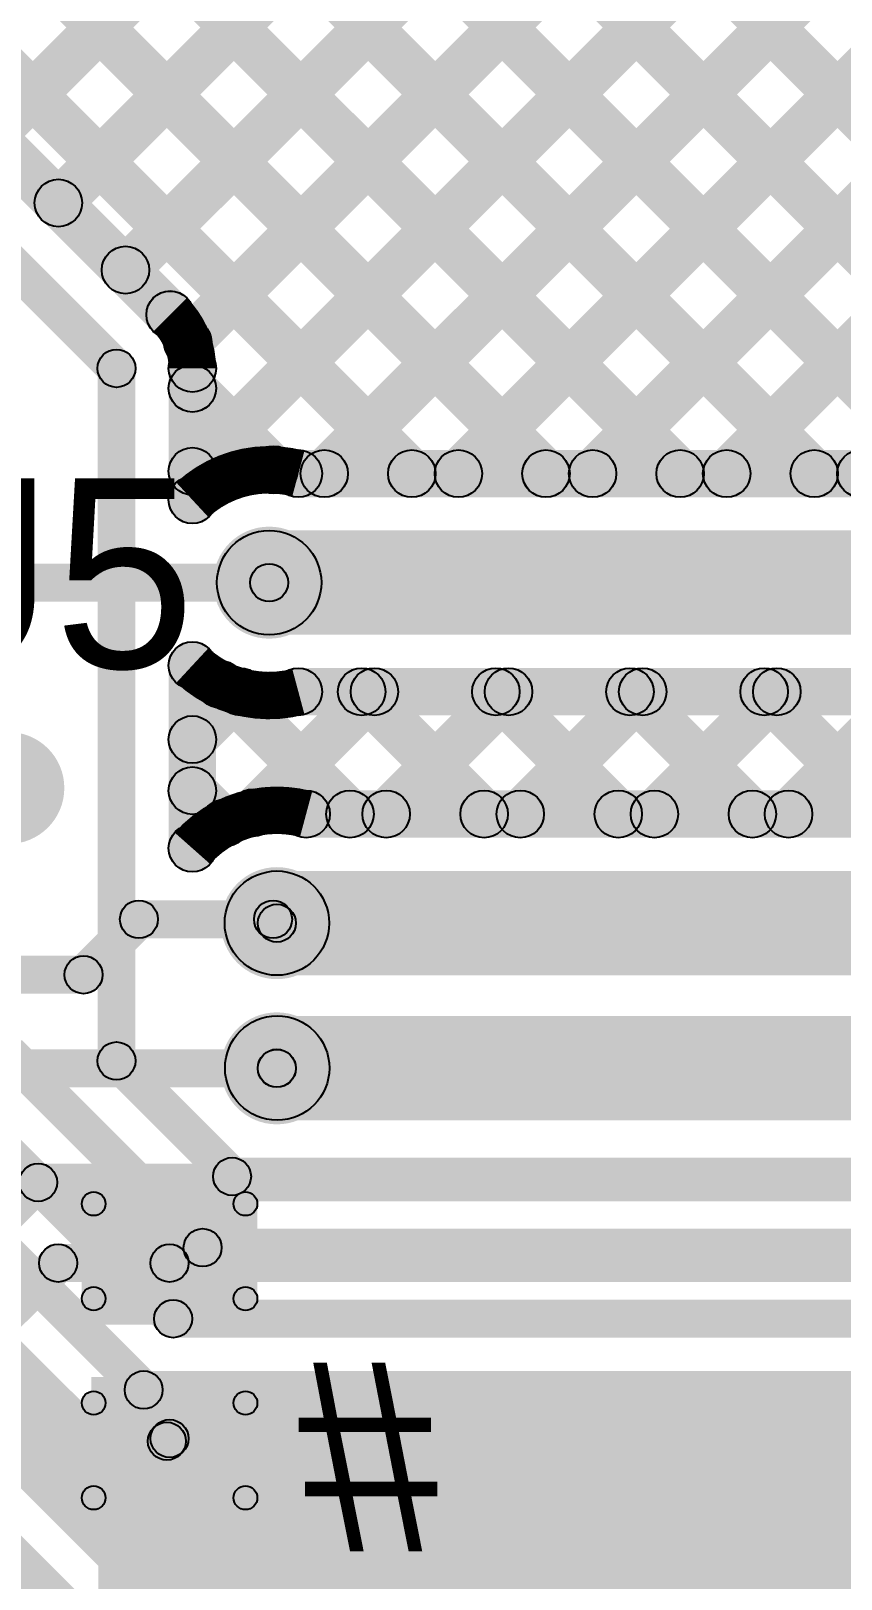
# Model space of a CAD drawing. Header units: millimetres. Extents: x -0.08 to 5.25, y -0.08 to 2.73.
# Drawn here: x 1.2608 to 1.4316, y 1.6869 to 2.0134 of the extents above; entities that cross this region are included whole.
import ezdxf

# ---------------------------------------------------------------- set-up
doc = ezdxf.new("R2010")
doc.units = ezdxf.units.MM
doc.header["$MEASUREMENT"] = 0
for name, color, linetype in [('BottomLayer', 5, 'Continuous'), ('TopLayer', 1, 'Continuous'), ('TopOverlay', 2, 'Continuous'), ('TopPaste', 8, 'Continuous'), ('TopSolder', 216, 'Continuous'), ('ViaHoleLayer', 16, 'Continuous')]:
    doc.layers.add(name, color=color, linetype=linetype)

# ---------------------------------------------------------------- blocks, each defined once
blk = doc.blocks.new('C___0402_90')
at = {"layer": 'TopLayer'}
for points in [[(-0.0275, -0.0125), (-0.0275, 0.0125), (-0.0095, 0.0125), (-0.0095, -0.0125)], [(0.0095, -0.0125), (0.0095, 0.0125), (0.0275, 0.0125), (0.0275, -0.0125)]]:
    blk.add_hatch(color=1, dxfattribs=at).paths.add_polyline_path(points)
at = {"layer": 'TopOverlay'}
h = blk.add_hatch(color=2, dxfattribs=at)
edge = h.paths.add_edge_path()
edge.add_arc((-0.031, 0.016), 0.0025, 0, 360)
h = blk.add_hatch(color=2, dxfattribs=at)
edge = h.paths.add_edge_path()
edge.add_arc((-0.031, 0.016), 0.0025, 0, 360)
for points in [[(-0.031, 0.0135), (-0.031, 0.0185), (-0.011, 0.0185), (-0.011, 0.0135)], [(0.011, 0.0135), (0.011, 0.0185), (0.031, 0.0185), (0.031, 0.0135)], [(-0.0335, 0.016), (-0.0285, 0.016), (-0.0285, -0.016), (-0.0335, -0.016)], [(0.0285, 0.016), (0.0335, 0.016), (0.0335, -0.016), (0.0285, -0.016)], [(-0.031, -0.0185), (-0.031, -0.0135), (-0.011, -0.0135), (-0.011, -0.0185)], [(0.011, -0.0185), (0.011, -0.0135), (0.031, -0.0135), (0.031, -0.0185)]]:
    blk.add_hatch(color=2, dxfattribs=at).paths.add_polyline_path(points)
h = blk.add_hatch(color=2, dxfattribs=at)
edge = h.paths.add_edge_path()
edge.add_arc((-0.011, 0.016), 0.0025, 0, 360)
h = blk.add_hatch(color=2, dxfattribs=at)
edge = h.paths.add_edge_path()
edge.add_arc((0.011, 0.016), 0.0025, 0, 360)
h = blk.add_hatch(color=2, dxfattribs=at)
edge = h.paths.add_edge_path()
edge.add_arc((0.031, 0.016), 0.0025, 0, 360)
h = blk.add_hatch(color=2, dxfattribs=at)
edge = h.paths.add_edge_path()
edge.add_arc((0.031, 0.016), 0.0025, 0, 360)
h = blk.add_hatch(color=2, dxfattribs=at)
edge = h.paths.add_edge_path()
edge.add_arc((-0.031, -0.016), 0.0025, 0, 360)
h = blk.add_hatch(color=2, dxfattribs=at)
edge = h.paths.add_edge_path()
edge.add_arc((-0.031, -0.016), 0.0025, 0, 360)
h = blk.add_hatch(color=2, dxfattribs=at)
edge = h.paths.add_edge_path()
edge.add_arc((-0.011, -0.016), 0.0025, 0, 360)
h = blk.add_hatch(color=2, dxfattribs=at)
edge = h.paths.add_edge_path()
edge.add_arc((0.011, -0.016), 0.0025, 0, 360)
h = blk.add_hatch(color=2, dxfattribs=at)
edge = h.paths.add_edge_path()
edge.add_arc((0.031, -0.016), 0.0025, 0, 360)
h = blk.add_hatch(color=2, dxfattribs=at)
edge = h.paths.add_edge_path()
edge.add_arc((0.031, -0.016), 0.0025, 0, 360)
at = {"layer": 'TopPaste'}
for points in [[(-0.0275, -0.0125), (-0.0275, 0.0125), (-0.0095, 0.0125), (-0.0095, -0.0125)], [(0.0095, -0.0125), (0.0095, 0.0125), (0.0275, 0.0125), (0.0275, -0.0125)]]:
    blk.add_hatch(color=8, dxfattribs=at).paths.add_polyline_path(points)
at = {"layer": 'TopSolder'}
for points in [[(-0.0315, -0.0165), (-0.0315, 0.0165), (-0.0055, 0.0165), (-0.0055, -0.0165)], [(0.0055, -0.0165), (0.0055, 0.0165), (0.0315, 0.0165), (0.0315, -0.0165)]]:
    blk.add_hatch(color=216, dxfattribs=at).paths.add_polyline_path(points)
at = {"layer": 'TopOverlay'}
for centre in [(-0.031, 0.016), (-0.031, 0.016), (-0.011, 0.016), (0.011, 0.016), (0.031, 0.016), (0.031, 0.016), (-0.031, -0.016), (-0.031, -0.016), (-0.011, -0.016), (0.011, -0.016), (0.031, -0.016), (0.031, -0.016)]:
    blk.add_circle(centre, 0.0025, dxfattribs=at)

msp = doc.modelspace()

# ---------------------------------------------------------------- hatches: boundary and pattern name
at = {"layer": 'BottomLayer'}
for points in [[(1.25595, 1.98768), (1.24888, 1.99475), (1.54266, 2.28854), (1.54973, 2.28146)], [(1.25595, 1.98768), (1.24888, 1.99475), (1.54266, 2.28854), (1.54973, 2.28146)], [(1.27009, 1.97354), (1.26302, 1.98061), (1.57095, 2.28854), (1.57802, 2.28146)], [(1.27009, 1.97354), (1.26302, 1.98061), (1.57095, 2.28854), (1.57802, 2.28146)], [(1.28423, 1.9594), (1.27716, 1.96647), (1.59923, 2.28854), (1.6063, 2.28146)], [(1.28423, 1.9594), (1.27716, 1.96647), (1.59923, 2.28854), (1.6063, 2.28146)], [(1.29735, 1.94422), (1.29027, 1.9513), (1.62751, 2.28854), (1.63459, 2.28146)], [(1.29735, 1.94422), (1.29027, 1.9513), (1.62751, 2.28854), (1.63458, 2.28146)], [(1.29835, 1.91694), (1.29128, 1.92401), (1.6558, 2.28854), (1.66287, 2.28146)], [(1.29835, 1.91694), (1.29128, 1.92401), (1.6558, 2.28854), (1.66287, 2.28146)], [(1.32615, 1.91646), (1.31908, 1.92354), (1.68408, 2.28854), (1.69115, 2.28146)], [(1.32615, 1.91646), (1.31908, 1.92354), (1.68408, 2.28854), (1.69115, 2.28146)], [(1.35444, 1.91646), (1.34737, 1.92354), (1.71237, 2.28854), (1.71944, 2.28146)], [(1.35444, 1.91646), (1.34737, 1.92354), (1.71237, 2.28854), (1.71944, 2.28146)], [(1.38272, 1.91646), (1.37565, 1.92354), (1.74065, 2.28854), (1.74772, 2.28146)], [(1.38272, 1.91646), (1.37565, 1.92354), (1.74065, 2.28854), (1.74772, 2.28146)], [(1.41101, 1.91646), (1.40394, 1.92354), (1.76894, 2.28854), (1.77601, 2.28146)], [(1.41101, 1.91646), (1.40394, 1.92354), (1.76894, 2.28854), (1.77601, 2.28146)], [(1.26312, 2.16059), (1.27019, 2.16767), (1.51432, 1.92354), (1.50725, 1.91646)], [(1.26312, 2.16059), (1.27019, 2.16767), (1.51432, 1.92354), (1.50725, 1.91646)], [(1.24898, 2.14645), (1.25605, 2.15352), (1.48604, 1.92354), (1.47897, 1.91646)], [(1.24898, 2.14645), (1.25605, 2.15352), (1.48604, 1.92354), (1.47897, 1.91646)], [(1.23484, 2.13231), (1.24191, 2.13938), (1.45775, 1.92354), (1.45068, 1.91646)], [(1.23484, 2.13231), (1.24191, 2.13938), (1.45775, 1.92354), (1.45068, 1.91646)], [(1.22069, 2.11817), (1.22777, 2.12524), (1.42947, 1.92354), (1.4224, 1.91646)], [(1.22069, 2.11817), (1.22777, 2.12524), (1.42947, 1.92354), (1.4224, 1.91646)], [(1.20655, 2.10403), (1.21362, 2.1111), (1.40119, 1.92354), (1.39411, 1.91646)], [(1.20655, 2.10403), (1.21362, 2.1111), (1.40118, 1.92354), (1.39411, 1.91646)], [(1.19241, 2.08988), (1.19948, 2.09695), (1.3729, 1.92354), (1.36583, 1.91646)], [(1.19241, 2.08988), (1.19948, 2.09695), (1.3729, 1.92354), (1.36583, 1.91646)], [(1.17827, 2.07574), (1.18534, 2.08281), (1.34462, 1.92354), (1.33755, 1.91646)], [(1.17827, 2.07574), (1.18534, 2.08281), (1.34462, 1.92354), (1.33754, 1.91646)], [(1.19017, 2.02517), (1.19583, 2.03083), (1.28164, 1.94502), (1.27598, 1.93936)], [(1.21325, 2.02331), (1.22032, 2.03038), (1.29365, 1.95705), (1.28658, 1.94998)], [(1.21325, 2.02331), (1.22032, 2.03038), (1.29365, 1.95705), (1.28658, 1.94998)], [(1.28281, 1.79613), (1.27481, 1.79613), (1.27481, 1.94219), (1.28281, 1.94219)], [(1.29981, 1.91446), (1.28981, 1.91446), (1.28981, 1.94219), (1.29981, 1.94219)], [(1.29981, 1.91446), (1.28981, 1.91446), (1.28981, 1.94219), (1.29981, 1.94219)], [(1.29128, 1.93445), (1.29835, 1.94152), (1.31554, 1.92433), (1.30847, 1.91725)], [(1.29128, 1.93445), (1.29835, 1.94152), (1.31554, 1.92433), (1.30847, 1.91725)], [(1.31716, 1.915), (1.31716, 1.925), (1.98147, 1.925), (1.98147, 1.915)], [(1.31716, 1.915), (1.31716, 1.925), (1.98147, 1.925), (1.98147, 1.915)], [(1.311, 1.886), (1.311, 1.908), (1.991, 1.908), (1.991, 1.886)], [(1.29981, 1.84098), (1.28981, 1.84098), (1.28981, 1.87954), (1.29981, 1.87954)], [(1.29981, 1.84098), (1.28981, 1.84098), (1.28981, 1.87954), (1.29981, 1.87954)], [(1.29835, 1.86037), (1.29128, 1.86744), (1.30135, 1.87752), (1.30842, 1.87045)], [(1.29835, 1.86037), (1.29128, 1.86744), (1.30135, 1.87752), (1.30842, 1.87045)], [(1.29716, 1.872), (1.30423, 1.87907), (1.33157, 1.85172), (1.3245, 1.84465)], [(1.29716, 1.872), (1.30423, 1.87907), (1.33157, 1.85172), (1.3245, 1.84465)], [(1.3112, 1.84494), (1.30413, 1.85201), (1.32965, 1.87754), (1.33672, 1.87046)], [(1.3112, 1.84494), (1.30413, 1.85201), (1.32965, 1.87754), (1.33672, 1.87046)], [(1.31716, 1.869), (1.31716, 1.879), (1.991, 1.879), (1.991, 1.869)], [(1.31716, 1.869), (1.31716, 1.879), (1.991, 1.879), (1.991, 1.869)], [(1.32698, 1.87046), (1.33405, 1.87754), (1.35986, 1.85172), (1.35279, 1.84465)], [(1.32698, 1.87046), (1.33405, 1.87754), (1.35986, 1.85172), (1.35279, 1.84465)], [(1.3392, 1.84465), (1.33212, 1.85172), (1.35794, 1.87754), (1.36501, 1.87046)], [(1.3392, 1.84465), (1.33212, 1.85172), (1.35794, 1.87754), (1.36501, 1.87046)], [(1.35526, 1.87046), (1.36233, 1.87754), (1.38814, 1.85172), (1.38107, 1.84465)], [(1.35526, 1.87046), (1.36233, 1.87754), (1.38814, 1.85172), (1.38107, 1.84465)], [(1.36748, 1.84465), (1.36041, 1.85172), (1.38622, 1.87754), (1.39329, 1.87046)], [(1.36748, 1.84465), (1.36041, 1.85172), (1.38622, 1.87754), (1.39329, 1.87046)], [(1.38354, 1.87046), (1.39062, 1.87754), (1.41643, 1.85172), (1.40936, 1.84465)], [(1.38355, 1.87046), (1.39062, 1.87754), (1.41643, 1.85172), (1.40936, 1.84465)], [(1.39576, 1.84465), (1.38869, 1.85172), (1.4145, 1.87754), (1.42158, 1.87046)], [(1.39576, 1.84465), (1.38869, 1.85172), (1.4145, 1.87754), (1.42157, 1.87046)], [(1.41183, 1.87046), (1.4189, 1.87754), (1.44471, 1.85172), (1.43764, 1.84465)], [(1.41183, 1.87046), (1.4189, 1.87754), (1.44471, 1.85172), (1.43764, 1.84465)], [(1.42405, 1.84465), (1.41698, 1.85172), (1.44279, 1.87754), (1.44986, 1.87046)], [(1.42405, 1.84465), (1.41698, 1.85172), (1.44279, 1.87754), (1.44986, 1.87046)], [(1.29128, 1.8496), (1.29835, 1.85667), (1.30517, 1.84984), (1.2981, 1.84277)], [(1.29128, 1.8496), (1.29835, 1.85667), (1.30517, 1.84984), (1.2981, 1.84277)], [(1.31879, 1.84319), (1.31879, 1.85319), (2.63766, 1.85319), (2.63766, 1.84319)], [(1.31879, 1.84319), (1.31879, 1.85319), (2.63766, 1.85319), (2.63766, 1.84319)], [(1.31263, 1.81419), (1.31263, 1.83619), (2.64719, 1.83619), (2.64719, 1.81419)], [(1.19017, 1.81547), (1.19583, 1.82113), (1.28737, 1.72958), (1.28171, 1.72393)], [(1.21717, 1.80968), (1.22283, 1.81534), (1.29358, 1.74458), (1.28793, 1.73893)], [(1.31269, 1.78363), (1.31269, 1.80563), (2.71763, 1.80563), (2.71763, 1.78363)], [(1.25317, 1.7949), (1.25883, 1.80055), (1.2998, 1.75958), (1.29414, 1.75393)], [(1.27598, 1.7933), (1.28164, 1.79895), (1.30601, 1.77458), (1.30035, 1.76893)], [(1.30318, 1.76776), (1.30318, 1.77576), (1.77424, 1.77576), (1.77424, 1.76776)], [(1.29697, 1.75276), (1.29697, 1.76076), (1.75524, 1.76076), (1.75524, 1.75276)], [(1.29075, 1.73776), (1.29075, 1.74576), (1.74024, 1.74576), (1.74024, 1.73776)], [(1.23741, 1.72722), (1.25296, 1.74278), (1.31238, 1.68336), (1.29683, 1.6678)], [(1.28454, 1.72276), (1.28454, 1.73076), (1.73403, 1.73076), (1.73403, 1.72276)], [(1.22857, 1.69505), (1.24412, 1.7106), (1.30595, 1.64878), (1.29039, 1.63322)]]:
    msp.add_hatch(color=5, dxfattribs=at).paths.add_polyline_path(points)
h = msp.add_hatch(color=5, dxfattribs=at)
edge = h.paths.add_edge_path()
edge.add_arc((1.26655, 1.97707), 0.005, 0, 360)
h = msp.add_hatch(color=5, dxfattribs=at)
edge = h.paths.add_edge_path()
edge.add_arc((1.26655, 1.97707), 0.005, 0, 360)
h = msp.add_hatch(color=5, dxfattribs=at)
edge = h.paths.add_edge_path()
edge.add_arc((1.2807, 1.96293), 0.005, 0, 360)
h = msp.add_hatch(color=5, dxfattribs=at)
edge = h.paths.add_edge_path()
edge.add_arc((1.2807, 1.96293), 0.005, 0, 360)
h = msp.add_hatch(color=5, dxfattribs=at)
edge = h.paths.add_edge_path()
edge.add_arc((1.29011, 1.95352), 0.005, 0, 360)
h = msp.add_hatch(color=5, dxfattribs=at)
edge = h.paths.add_edge_path()
edge.add_arc((1.29011, 1.95352), 0.005, 0, 360)
h = msp.add_hatch(color=5, dxfattribs=at)
edge = h.paths.add_edge_path()
edge.add_arc((1.29011, 1.95352), 0.005, 0, 360)
h = msp.add_hatch(color=5, dxfattribs=at)
edge = h.paths.add_edge_path()
edge.add_arc((1.29011, 1.95352), 0.005, 0, 360)
h = msp.add_hatch(color=5, dxfattribs=at)
edge = h.paths.add_edge_path()
edge.add_arc((1.29012, 1.9535), 0.005, 0, 360)
h = msp.add_hatch(color=5, dxfattribs=at)
edge = h.paths.add_edge_path()
edge.add_arc((1.29012, 1.9535), 0.005, 0, 360)
h = msp.add_hatch(color=5, dxfattribs=at)
edge = h.paths.add_edge_path()
edge.add_arc((1.29381, 1.94776), 0.005, 0, 360)
h = msp.add_hatch(color=5, dxfattribs=at)
edge = h.paths.add_edge_path()
edge.add_arc((1.29381, 1.94776), 0.005, 0, 360)
h = msp.add_hatch(color=5, dxfattribs=at)
edge = h.paths.add_edge_path()
edge.add_arc((1.27881, 1.94219), 0.004, 0, 360)
h = msp.add_hatch(color=5, dxfattribs=at)
edge = h.paths.add_edge_path()
edge.add_arc((1.27881, 1.94219), 0.004, 0, 360)
h = msp.add_hatch(color=5, dxfattribs=at)
edge = h.paths.add_edge_path()
edge.add_arc((1.29481, 1.94219), 0.005, 0, 360)
h = msp.add_hatch(color=5, dxfattribs=at)
edge = h.paths.add_edge_path()
edge.add_arc((1.29481, 1.94219), 0.005, 0, 360)
h = msp.add_hatch(color=5, dxfattribs=at)
edge = h.paths.add_edge_path()
edge.add_arc((1.29481, 1.94219), 0.005, 0, 360)
h = msp.add_hatch(color=5, dxfattribs=at)
edge = h.paths.add_edge_path()
edge.add_arc((1.29481, 1.94219), 0.005, 0, 360)
h = msp.add_hatch(color=5, dxfattribs=at)
edge = h.paths.add_edge_path()
edge.add_arc((1.29481, 1.94219), 0.005, 0, 360)
h = msp.add_hatch(color=5, dxfattribs=at)
edge = h.paths.add_edge_path()
edge.add_arc((1.29481, 1.94219), 0.005, 0, 360)
h = msp.add_hatch(color=5, dxfattribs=at)
edge = h.paths.add_edge_path()
edge.add_arc((1.29481, 1.93799), 0.005, 0, 360)
h = msp.add_hatch(color=5, dxfattribs=at)
edge = h.paths.add_edge_path()
edge.add_arc((1.29481, 1.93798), 0.005, 0, 360)
h = msp.add_hatch(color=5, dxfattribs=at)
edge = h.paths.add_edge_path()
edge.add_arc((1.29481, 1.92048), 0.005, 0, 360)
h = msp.add_hatch(color=5, dxfattribs=at)
edge = h.paths.add_edge_path()
edge.add_arc((1.29481, 1.92048), 0.005, 0, 360)
h = msp.add_hatch(color=5, dxfattribs=at)
edge = h.paths.add_edge_path()
edge.add_arc((1.31201, 1.92079), 0.005, 0, 360)
h = msp.add_hatch(color=5, dxfattribs=at)
edge = h.paths.add_edge_path()
edge.add_arc((1.31201, 1.92079), 0.005, 0, 360)
h = msp.add_hatch(color=5, dxfattribs=at)
edge = h.paths.add_edge_path()
edge.add_arc((1.31716, 1.92), 0.005, 0, 360)
h = msp.add_hatch(color=5, dxfattribs=at)
edge = h.paths.add_edge_path()
edge.add_arc((1.31716, 1.92), 0.005, 0, 360)
h = msp.add_hatch(color=5, dxfattribs=at)
edge = h.paths.add_edge_path()
edge.add_arc((1.31716, 1.92), 0.005, 0, 360)
h = msp.add_hatch(color=5, dxfattribs=at)
edge = h.paths.add_edge_path()
edge.add_arc((1.31716, 1.92), 0.005, 0, 360)
h = msp.add_hatch(color=5, dxfattribs=at)
edge = h.paths.add_edge_path()
edge.add_arc((1.32262, 1.92), 0.005, 0, 360)
h = msp.add_hatch(color=5, dxfattribs=at)
edge = h.paths.add_edge_path()
edge.add_arc((1.32262, 1.92), 0.005, 0, 360)
h = msp.add_hatch(color=5, dxfattribs=at)
edge = h.paths.add_edge_path()
edge.add_arc((1.34108, 1.92), 0.005, 0, 360)
h = msp.add_hatch(color=5, dxfattribs=at)
edge = h.paths.add_edge_path()
edge.add_arc((1.34108, 1.92), 0.005, 0, 360)
h = msp.add_hatch(color=5, dxfattribs=at)
edge = h.paths.add_edge_path()
edge.add_arc((1.3509, 1.92), 0.005, 0, 360)
h = msp.add_hatch(color=5, dxfattribs=at)
edge = h.paths.add_edge_path()
edge.add_arc((1.3509, 1.92), 0.005, 0, 360)
h = msp.add_hatch(color=5, dxfattribs=at)
edge = h.paths.add_edge_path()
edge.add_arc((1.36937, 1.92), 0.005, 0, 360)
h = msp.add_hatch(color=5, dxfattribs=at)
edge = h.paths.add_edge_path()
edge.add_arc((1.36936, 1.92), 0.005, 0, 360)
h = msp.add_hatch(color=5, dxfattribs=at)
edge = h.paths.add_edge_path()
edge.add_arc((1.37919, 1.92), 0.005, 0, 360)
h = msp.add_hatch(color=5, dxfattribs=at)
edge = h.paths.add_edge_path()
edge.add_arc((1.37919, 1.92), 0.005, 0, 360)
h = msp.add_hatch(color=5, dxfattribs=at)
edge = h.paths.add_edge_path()
edge.add_arc((1.39765, 1.92), 0.005, 0, 360)
h = msp.add_hatch(color=5, dxfattribs=at)
edge = h.paths.add_edge_path()
edge.add_arc((1.39765, 1.92), 0.005, 0, 360)
h = msp.add_hatch(color=5, dxfattribs=at)
edge = h.paths.add_edge_path()
edge.add_arc((1.40747, 1.92), 0.005, 0, 360)
h = msp.add_hatch(color=5, dxfattribs=at)
edge = h.paths.add_edge_path()
edge.add_arc((1.40747, 1.92), 0.005, 0, 360)
h = msp.add_hatch(color=5, dxfattribs=at)
edge = h.paths.add_edge_path()
edge.add_arc((1.42593, 1.92), 0.005, 0, 360)
h = msp.add_hatch(color=5, dxfattribs=at)
edge = h.paths.add_edge_path()
edge.add_arc((1.42593, 1.92), 0.005, 0, 360)
h = msp.add_hatch(color=5, dxfattribs=at)
edge = h.paths.add_edge_path()
edge.add_arc((1.43576, 1.92), 0.005, 0, 360)
h = msp.add_hatch(color=5, dxfattribs=at)
edge = h.paths.add_edge_path()
edge.add_arc((1.43575, 1.92), 0.005, 0, 360)
h = msp.add_hatch(color=5, dxfattribs=at)
edge = h.paths.add_edge_path()
edge.add_arc((1.29481, 1.91446), 0.005, 0, 360)
h = msp.add_hatch(color=5, dxfattribs=at)
edge = h.paths.add_edge_path()
edge.add_arc((1.29481, 1.91446), 0.005, 0, 360)
h = msp.add_hatch(color=5, dxfattribs=at)
edge = h.paths.add_edge_path()
edge.add_arc((1.29481, 1.91446), 0.005, 0, 360)
h = msp.add_hatch(color=5, dxfattribs=at)
edge = h.paths.add_edge_path()
edge.add_arc((1.29481, 1.91446), 0.005, 0, 360)
h = msp.add_hatch(color=5, dxfattribs=at)
edge = h.paths.add_edge_path()
edge.add_arc((1.311, 1.897), 0.01181, 0, 360)
h = msp.add_hatch(color=5, dxfattribs=at)
edge = h.paths.add_edge_path()
edge.add_arc((1.311, 1.897), 0.011, 0, 360)
h = msp.add_hatch(color=5, dxfattribs=at)
edge = h.paths.add_edge_path()
edge.add_arc((1.29481, 1.87954), 0.005, 0, 360)
h = msp.add_hatch(color=5, dxfattribs=at)
edge = h.paths.add_edge_path()
edge.add_arc((1.29481, 1.87954), 0.005, 0, 360)
h = msp.add_hatch(color=5, dxfattribs=at)
edge = h.paths.add_edge_path()
edge.add_arc((1.29481, 1.87954), 0.005, 0, 360)
h = msp.add_hatch(color=5, dxfattribs=at)
edge = h.paths.add_edge_path()
edge.add_arc((1.29481, 1.87954), 0.005, 0, 360)
h = msp.add_hatch(color=5, dxfattribs=at)
edge = h.paths.add_edge_path()
edge.add_arc((1.30069, 1.87554), 0.005, 0, 360)
h = msp.add_hatch(color=5, dxfattribs=at)
edge = h.paths.add_edge_path()
edge.add_arc((1.30069, 1.87554), 0.005, 0, 360)
h = msp.add_hatch(color=5, dxfattribs=at)
edge = h.paths.add_edge_path()
edge.add_arc((1.30489, 1.87399), 0.005, 0, 360)
h = msp.add_hatch(color=5, dxfattribs=at)
edge = h.paths.add_edge_path()
edge.add_arc((1.30489, 1.87399), 0.005, 0, 360)
h = msp.add_hatch(color=5, dxfattribs=at)
edge = h.paths.add_edge_path()
edge.add_arc((1.31716, 1.874), 0.005, 0, 360)
h = msp.add_hatch(color=5, dxfattribs=at)
edge = h.paths.add_edge_path()
edge.add_arc((1.31716, 1.874), 0.005, 0, 360)
h = msp.add_hatch(color=5, dxfattribs=at)
edge = h.paths.add_edge_path()
edge.add_arc((1.31716, 1.874), 0.005, 0, 360)
h = msp.add_hatch(color=5, dxfattribs=at)
edge = h.paths.add_edge_path()
edge.add_arc((1.31716, 1.874), 0.005, 0, 360)
h = msp.add_hatch(color=5, dxfattribs=at)
edge = h.paths.add_edge_path()
edge.add_arc((1.33051, 1.874), 0.005, 0, 360)
h = msp.add_hatch(color=5, dxfattribs=at)
edge = h.paths.add_edge_path()
edge.add_arc((1.33051, 1.874), 0.005, 0, 360)
h = msp.add_hatch(color=5, dxfattribs=at)
edge = h.paths.add_edge_path()
edge.add_arc((1.33319, 1.874), 0.005, 0, 360)
h = msp.add_hatch(color=5, dxfattribs=at)
edge = h.paths.add_edge_path()
edge.add_arc((1.33319, 1.874), 0.005, 0, 360)
h = msp.add_hatch(color=5, dxfattribs=at)
edge = h.paths.add_edge_path()
edge.add_arc((1.3588, 1.874), 0.005, 0, 360)
h = msp.add_hatch(color=5, dxfattribs=at)
edge = h.paths.add_edge_path()
edge.add_arc((1.3588, 1.874), 0.005, 0, 360)
h = msp.add_hatch(color=5, dxfattribs=at)
edge = h.paths.add_edge_path()
edge.add_arc((1.36147, 1.874), 0.005, 0, 360)
h = msp.add_hatch(color=5, dxfattribs=at)
edge = h.paths.add_edge_path()
edge.add_arc((1.36147, 1.874), 0.005, 0, 360)
h = msp.add_hatch(color=5, dxfattribs=at)
edge = h.paths.add_edge_path()
edge.add_arc((1.38708, 1.874), 0.005, 0, 360)
h = msp.add_hatch(color=5, dxfattribs=at)
edge = h.paths.add_edge_path()
edge.add_arc((1.38708, 1.874), 0.005, 0, 360)
h = msp.add_hatch(color=5, dxfattribs=at)
edge = h.paths.add_edge_path()
edge.add_arc((1.38976, 1.874), 0.005, 0, 360)
h = msp.add_hatch(color=5, dxfattribs=at)
edge = h.paths.add_edge_path()
edge.add_arc((1.38976, 1.874), 0.005, 0, 360)
h = msp.add_hatch(color=5, dxfattribs=at)
edge = h.paths.add_edge_path()
edge.add_arc((1.41537, 1.874), 0.005, 0, 360)
h = msp.add_hatch(color=5, dxfattribs=at)
edge = h.paths.add_edge_path()
edge.add_arc((1.41536, 1.874), 0.005, 0, 360)
h = msp.add_hatch(color=5, dxfattribs=at)
edge = h.paths.add_edge_path()
edge.add_arc((1.41804, 1.874), 0.005, 0, 360)
h = msp.add_hatch(color=5, dxfattribs=at)
edge = h.paths.add_edge_path()
edge.add_arc((1.41804, 1.874), 0.005, 0, 360)
h = msp.add_hatch(color=5, dxfattribs=at)
edge = h.paths.add_edge_path()
edge.add_arc((1.29481, 1.86391), 0.005, 0, 360)
h = msp.add_hatch(color=5, dxfattribs=at)
edge = h.paths.add_edge_path()
edge.add_arc((1.29481, 1.86391), 0.005, 0, 360)
h = msp.add_hatch(color=5, dxfattribs=at)
edge = h.paths.add_edge_path()
edge.add_arc((1.256, 1.85369), 0.01181, 0, 360)
h = msp.add_hatch(color=5, dxfattribs=at)
edge = h.paths.add_edge_path()
edge.add_arc((1.29481, 1.85313), 0.005, 0, 360)
h = msp.add_hatch(color=5, dxfattribs=at)
edge = h.paths.add_edge_path()
edge.add_arc((1.29481, 1.85313), 0.005, 0, 360)
h = msp.add_hatch(color=5, dxfattribs=at)
edge = h.paths.add_edge_path()
edge.add_arc((1.30163, 1.84631), 0.005, 0, 360)
h = msp.add_hatch(color=5, dxfattribs=at)
edge = h.paths.add_edge_path()
edge.add_arc((1.30163, 1.84631), 0.005, 0, 360)
h = msp.add_hatch(color=5, dxfattribs=at)
edge = h.paths.add_edge_path()
edge.add_arc((1.30766, 1.84848), 0.005, 0, 360)
h = msp.add_hatch(color=5, dxfattribs=at)
edge = h.paths.add_edge_path()
edge.add_arc((1.30766, 1.84848), 0.005, 0, 360)
h = msp.add_hatch(color=5, dxfattribs=at)
edge = h.paths.add_edge_path()
edge.add_arc((1.31879, 1.84819), 0.005, 0, 360)
h = msp.add_hatch(color=5, dxfattribs=at)
edge = h.paths.add_edge_path()
edge.add_arc((1.31879, 1.84819), 0.005, 0, 360)
h = msp.add_hatch(color=5, dxfattribs=at)
edge = h.paths.add_edge_path()
edge.add_arc((1.31879, 1.84819), 0.005, 0, 360)
h = msp.add_hatch(color=5, dxfattribs=at)
edge = h.paths.add_edge_path()
edge.add_arc((1.31879, 1.84819), 0.005, 0, 360)
h = msp.add_hatch(color=5, dxfattribs=at)
edge = h.paths.add_edge_path()
edge.add_arc((1.32804, 1.84819), 0.005, 0, 360)
h = msp.add_hatch(color=5, dxfattribs=at)
edge = h.paths.add_edge_path()
edge.add_arc((1.32804, 1.84819), 0.005, 0, 360)
h = msp.add_hatch(color=5, dxfattribs=at)
edge = h.paths.add_edge_path()
edge.add_arc((1.33566, 1.84819), 0.005, 0, 360)
h = msp.add_hatch(color=5, dxfattribs=at)
edge = h.paths.add_edge_path()
edge.add_arc((1.33566, 1.84819), 0.005, 0, 360)
h = msp.add_hatch(color=5, dxfattribs=at)
edge = h.paths.add_edge_path()
edge.add_arc((1.35632, 1.84819), 0.005, 0, 360)
h = msp.add_hatch(color=5, dxfattribs=at)
edge = h.paths.add_edge_path()
edge.add_arc((1.35632, 1.84819), 0.005, 0, 360)
h = msp.add_hatch(color=5, dxfattribs=at)
edge = h.paths.add_edge_path()
edge.add_arc((1.36394, 1.84819), 0.005, 0, 360)
h = msp.add_hatch(color=5, dxfattribs=at)
edge = h.paths.add_edge_path()
edge.add_arc((1.36394, 1.84819), 0.005, 0, 360)
h = msp.add_hatch(color=5, dxfattribs=at)
edge = h.paths.add_edge_path()
edge.add_arc((1.38461, 1.84819), 0.005, 0, 360)
h = msp.add_hatch(color=5, dxfattribs=at)
edge = h.paths.add_edge_path()
edge.add_arc((1.38461, 1.84819), 0.005, 0, 360)
h = msp.add_hatch(color=5, dxfattribs=at)
edge = h.paths.add_edge_path()
edge.add_arc((1.39223, 1.84819), 0.005, 0, 360)
h = msp.add_hatch(color=5, dxfattribs=at)
edge = h.paths.add_edge_path()
edge.add_arc((1.39223, 1.84819), 0.005, 0, 360)
h = msp.add_hatch(color=5, dxfattribs=at)
edge = h.paths.add_edge_path()
edge.add_arc((1.41289, 1.84819), 0.005, 0, 360)
h = msp.add_hatch(color=5, dxfattribs=at)
edge = h.paths.add_edge_path()
edge.add_arc((1.41289, 1.84819), 0.005, 0, 360)
h = msp.add_hatch(color=5, dxfattribs=at)
edge = h.paths.add_edge_path()
edge.add_arc((1.42051, 1.84819), 0.005, 0, 360)
h = msp.add_hatch(color=5, dxfattribs=at)
edge = h.paths.add_edge_path()
edge.add_arc((1.42051, 1.84819), 0.005, 0, 360)
h = msp.add_hatch(color=5, dxfattribs=at)
edge = h.paths.add_edge_path()
edge.add_arc((1.29481, 1.84098), 0.005, 0, 360)
h = msp.add_hatch(color=5, dxfattribs=at)
edge = h.paths.add_edge_path()
edge.add_arc((1.29481, 1.84098), 0.005, 0, 360)
h = msp.add_hatch(color=5, dxfattribs=at)
edge = h.paths.add_edge_path()
edge.add_arc((1.29481, 1.84098), 0.005, 0, 360)
h = msp.add_hatch(color=5, dxfattribs=at)
edge = h.paths.add_edge_path()
edge.add_arc((1.29481, 1.84098), 0.005, 0, 360)
h = msp.add_hatch(color=5, dxfattribs=at)
edge = h.paths.add_edge_path()
edge.add_arc((1.31263, 1.82519), 0.01181, 0, 360)
h = msp.add_hatch(color=5, dxfattribs=at)
edge = h.paths.add_edge_path()
edge.add_arc((1.31263, 1.82519), 0.011, 0, 360)
h = msp.add_hatch(color=5, dxfattribs=at)
edge = h.paths.add_edge_path()
edge.add_arc((1.31263, 1.79457), 0.01181, 0, 360)
h = msp.add_hatch(color=5, dxfattribs=at)
edge = h.paths.add_edge_path()
edge.add_arc((1.31269, 1.79463), 0.011, 0, 360)
h = msp.add_hatch(color=5, dxfattribs=at)
edge = h.paths.add_edge_path()
edge.add_arc((1.27881, 1.79613), 0.004, 0, 360)
h = msp.add_hatch(color=5, dxfattribs=at)
edge = h.paths.add_edge_path()
edge.add_arc((1.27881, 1.79613), 0.004, 0, 360)
h = msp.add_hatch(color=5, dxfattribs=at)
edge = h.paths.add_edge_path()
edge.add_arc((1.30318, 1.77176), 0.004, 0, 360)
h = msp.add_hatch(color=5, dxfattribs=at)
edge = h.paths.add_edge_path()
edge.add_arc((1.30318, 1.77176), 0.004, 0, 360)
h = msp.add_hatch(color=5, dxfattribs=at)
edge = h.paths.add_edge_path()
edge.add_arc((1.29697, 1.75676), 0.004, 0, 360)
h = msp.add_hatch(color=5, dxfattribs=at)
edge = h.paths.add_edge_path()
edge.add_arc((1.29697, 1.75676), 0.004, 0, 360)
h = msp.add_hatch(color=5, dxfattribs=at)
edge = h.paths.add_edge_path()
edge.add_arc((1.29075, 1.74176), 0.004, 0, 360)
h = msp.add_hatch(color=5, dxfattribs=at)
edge = h.paths.add_edge_path()
edge.add_arc((1.29075, 1.74176), 0.004, 0, 360)
h = msp.add_hatch(color=5, dxfattribs=at)
edge = h.paths.add_edge_path()
edge.add_arc((1.28454, 1.72676), 0.004, 0, 360)
h = msp.add_hatch(color=5, dxfattribs=at)
edge = h.paths.add_edge_path()
edge.add_arc((1.28454, 1.72676), 0.004, 0, 360)
at = {"layer": 'TopLayer'}
h = msp.add_hatch(color=1, dxfattribs=at)
edge = h.paths.add_edge_path()
edge.add_arc((1.311, 1.897), 0.01181, 0, 360)
for points in [[(1.189, 1.893), (1.189, 1.901), (1.311, 1.901), (1.311, 1.893)], [(1.27469, 1.81149), (1.26903, 1.81714), (1.28071, 1.82883), (1.28637, 1.82317)], [(1.28354, 1.822), (1.28354, 1.83), (1.31182, 1.83), (1.31182, 1.822)], [(1.30899, 1.82317), (1.31465, 1.82883), (1.31546, 1.82802), (1.3098, 1.82236)], [(1.20871, 1.81031), (1.20871, 1.81831), (1.27186, 1.81831), (1.27186, 1.81031)], [(1.20874, 1.7906), (1.20874, 1.7986), (1.3126, 1.7986), (1.3126, 1.7906)], [(1.30977, 1.79177), (1.31543, 1.79743), (1.31546, 1.7974), (1.3098, 1.79174)], [(1.24988, 1.75243), (1.24422, 1.75809), (1.25946, 1.77333), (1.26512, 1.76767)], [(1.26229, 1.7665), (1.26229, 1.7745), (1.86009, 1.7745), (1.86009, 1.7665)], [(1.2665, 1.7495), (1.2665, 1.7575), (1.29, 1.7575), (1.29, 1.7495)], [(1.29, 1.7495), (1.29, 1.7575), (1.84483, 1.7575), (1.84483, 1.7495)], [(1.2514, 1.73275), (1.24575, 1.7384), (1.26367, 1.75633), (1.26933, 1.75067)], [(1.275, 1.122), (1.49, 1.122), (1.49, 1.729), (1.275, 1.729)], [(1.428, 1.464), (1.718, 1.464), (1.718, 1.729), (1.428, 1.729)], [(1.20876, 1.71194), (1.20876, 1.71994), (1.28944, 1.71994), (1.28944, 1.71194)], [(1.29227, 1.71312), (1.28662, 1.71877), (1.28717, 1.71933), (1.29283, 1.71367)]]:
    msp.add_hatch(color=1, dxfattribs=at).paths.add_polyline_path(points)
h = msp.add_hatch(color=1, dxfattribs=at)
edge = h.paths.add_edge_path()
edge.add_arc((1.311, 1.897), 0.004, 0, 360)
h = msp.add_hatch(color=1, dxfattribs=at)
edge = h.paths.add_edge_path()
edge.add_arc((1.256, 1.85369), 0.01181, 0, 360)
h = msp.add_hatch(color=1, dxfattribs=at)
edge = h.paths.add_edge_path()
edge.add_arc((1.31263, 1.82519), 0.01181, 0, 360)
h = msp.add_hatch(color=1, dxfattribs=at)
edge = h.paths.add_edge_path()
edge.add_arc((1.28354, 1.826), 0.004, 0, 360)
h = msp.add_hatch(color=1, dxfattribs=at)
edge = h.paths.add_edge_path()
edge.add_arc((1.28354, 1.826), 0.004, 0, 360)
h = msp.add_hatch(color=1, dxfattribs=at)
edge = h.paths.add_edge_path()
edge.add_arc((1.31182, 1.826), 0.004, 0, 360)
h = msp.add_hatch(color=1, dxfattribs=at)
edge = h.paths.add_edge_path()
edge.add_arc((1.31182, 1.826), 0.004, 0, 360)
h = msp.add_hatch(color=1, dxfattribs=at)
edge = h.paths.add_edge_path()
edge.add_arc((1.31263, 1.82519), 0.004, 0, 360)
h = msp.add_hatch(color=1, dxfattribs=at)
edge = h.paths.add_edge_path()
edge.add_arc((1.27186, 1.81431), 0.004, 0, 360)
h = msp.add_hatch(color=1, dxfattribs=at)
edge = h.paths.add_edge_path()
edge.add_arc((1.27186, 1.81431), 0.004, 0, 360)
h = msp.add_hatch(color=1, dxfattribs=at)
edge = h.paths.add_edge_path()
edge.add_arc((1.31263, 1.79457), 0.01181, 0, 360)
h = msp.add_hatch(color=1, dxfattribs=at)
edge = h.paths.add_edge_path()
edge.add_arc((1.3126, 1.7946), 0.004, 0, 360)
h = msp.add_hatch(color=1, dxfattribs=at)
edge = h.paths.add_edge_path()
edge.add_arc((1.3126, 1.7946), 0.004, 0, 360)
h = msp.add_hatch(color=1, dxfattribs=at)
edge = h.paths.add_edge_path()
edge.add_arc((1.31263, 1.79457), 0.004, 0, 360)
h = msp.add_hatch(color=1, dxfattribs=at)
edge = h.paths.add_edge_path()
edge.add_arc((1.26229, 1.7705), 0.004, 0, 360)
h = msp.add_hatch(color=1, dxfattribs=at)
edge = h.paths.add_edge_path()
edge.add_arc((1.26229, 1.7705), 0.004, 0, 360)
h = msp.add_hatch(color=1, dxfattribs=at)
edge = h.paths.add_edge_path()
edge.add_arc((1.2665, 1.7535), 0.004, 0, 360)
h = msp.add_hatch(color=1, dxfattribs=at)
edge = h.paths.add_edge_path()
edge.add_arc((1.2665, 1.7535), 0.004, 0, 360)
h = msp.add_hatch(color=1, dxfattribs=at)
edge = h.paths.add_edge_path()
edge.add_arc((1.29, 1.7535), 0.004, 0, 360)
h = msp.add_hatch(color=1, dxfattribs=at)
edge = h.paths.add_edge_path()
edge.add_arc((1.29, 1.7535), 0.004, 0, 360)
h = msp.add_hatch(color=1, dxfattribs=at)
edge = h.paths.add_edge_path()
edge.add_arc((1.28944, 1.71594), 0.004, 0, 360)
h = msp.add_hatch(color=1, dxfattribs=at)
edge = h.paths.add_edge_path()
edge.add_arc((1.28944, 1.71594), 0.004, 0, 360)
h = msp.add_hatch(color=1, dxfattribs=at)
edge = h.paths.add_edge_path()
edge.add_arc((1.29, 1.7165), 0.004, 0, 360)
at = {"layer": 'ViaHoleLayer'}
h = msp.add_hatch(color=16, dxfattribs=at)
edge = h.paths.add_edge_path()
edge.add_arc((1.311, 1.897), 0.00591, 0, 360)
h = msp.add_hatch(color=16, dxfattribs=at)
edge = h.paths.add_edge_path()
edge.add_arc((1.256, 1.85369), 0.00591, 0, 360)
h = msp.add_hatch(color=16, dxfattribs=at)
edge = h.paths.add_edge_path()
edge.add_arc((1.31263, 1.82519), 0.00591, 0, 360)
h = msp.add_hatch(color=16, dxfattribs=at)
edge = h.paths.add_edge_path()
edge.add_arc((1.31263, 1.79457), 0.00591, 0, 360)

# ---------------------------------------------------------------- linework, layer by layer
at = {"layer": 'BottomLayer', "const_width": 0.01}
for points in [[(1.29011, 1.95352, -0.199231), (1.29481, 1.94219)], [(1.29011, 1.95352, -0.199231), (1.29481, 1.94219)], [(1.29012, 1.9535, -0.198912), (1.29481, 1.94219)], [(1.29012, 1.9535, -0.198912), (1.29481, 1.94219)], [(1.29481, 1.91446, -0.257837), (1.31716, 1.92)], [(1.29481, 1.91446, -0.257837), (1.31716, 1.92)], [(1.31716, 1.874, -0.257837), (1.29481, 1.87954)], [(1.31716, 1.874, -0.257837), (1.29481, 1.87954)], [(1.29481, 1.84098, -0.284123), (1.31879, 1.84819)], [(1.29481, 1.84098, -0.284123), (1.31879, 1.84819)]]:
    msp.add_lwpolyline(points, format="xyb", dxfattribs=at)
at = {"layer": 'BottomLayer'}
for centre, radius in [((1.26655, 1.97707), 0.005), ((1.26655, 1.97707), 0.005), ((1.2807, 1.96293), 0.005), ((1.2807, 1.96293), 0.005), ((1.29011, 1.95352), 0.005), ((1.29011, 1.95352), 0.005), ((1.29011, 1.95352), 0.005), ((1.29011, 1.95352), 0.005), ((1.29012, 1.9535), 0.005), ((1.29012, 1.9535), 0.005), ((1.29381, 1.94776), 0.005), ((1.29381, 1.94776), 0.005), ((1.27881, 1.94219), 0.004), ((1.27881, 1.94219), 0.004), ((1.29481, 1.94219), 0.005), ((1.29481, 1.94219), 0.005), ((1.29481, 1.94219), 0.005), ((1.29481, 1.94219), 0.005), ((1.29481, 1.94219), 0.005), ((1.29481, 1.94219), 0.005), ((1.29481, 1.93799), 0.005), ((1.29481, 1.93798), 0.005), ((1.29481, 1.92048), 0.005), ((1.29481, 1.92048), 0.005), ((1.31201, 1.92079), 0.005), ((1.31201, 1.92079), 0.005), ((1.31716, 1.92), 0.005), ((1.31716, 1.92), 0.005), ((1.31716, 1.92), 0.005), ((1.31716, 1.92), 0.005), ((1.32262, 1.92), 0.005), ((1.32262, 1.92), 0.005), ((1.34108, 1.92), 0.005), ((1.34108, 1.92), 0.005), ((1.3509, 1.92), 0.005), ((1.3509, 1.92), 0.005), ((1.36936, 1.92), 0.005), ((1.36937, 1.92), 0.005), ((1.37919, 1.92), 0.005), ((1.37919, 1.92), 0.005), ((1.39765, 1.92), 0.005), ((1.39765, 1.92), 0.005), ((1.40747, 1.92), 0.005), ((1.40747, 1.92), 0.005), ((1.42593, 1.92), 0.005), ((1.42593, 1.92), 0.005), ((1.43575, 1.92), 0.005), ((1.43576, 1.92), 0.005), ((1.29481, 1.91446), 0.005), ((1.29481, 1.91446), 0.005), ((1.29481, 1.91446), 0.005), ((1.29481, 1.91446), 0.005), ((1.311, 1.897), 0.011), ((1.29481, 1.87954), 0.005), ((1.29481, 1.87954), 0.005), ((1.29481, 1.87954), 0.005), ((1.29481, 1.87954), 0.005), ((1.30069, 1.87554), 0.005), ((1.30069, 1.87554), 0.005), ((1.30489, 1.87399), 0.005), ((1.30489, 1.87399), 0.005), ((1.31716, 1.874), 0.005), ((1.31716, 1.874), 0.005), ((1.31716, 1.874), 0.005), ((1.31716, 1.874), 0.005), ((1.33051, 1.874), 0.005), ((1.33051, 1.874), 0.005), ((1.33319, 1.874), 0.005), ((1.33319, 1.874), 0.005), ((1.3588, 1.874), 0.005), ((1.3588, 1.874), 0.005), ((1.36147, 1.874), 0.005), ((1.36147, 1.874), 0.005), ((1.38708, 1.874), 0.005), ((1.38708, 1.874), 0.005), ((1.38976, 1.874), 0.005), ((1.38976, 1.874), 0.005), ((1.41536, 1.874), 0.005), ((1.41537, 1.874), 0.005), ((1.41804, 1.874), 0.005), ((1.41804, 1.874), 0.005), ((1.29481, 1.86391), 0.005), ((1.29481, 1.86391), 0.005), ((1.29481, 1.85313), 0.005), ((1.29481, 1.85313), 0.005), ((1.30163, 1.84631), 0.005), ((1.30163, 1.84631), 0.005), ((1.30766, 1.84848), 0.005), ((1.30766, 1.84848), 0.005), ((1.31879, 1.84819), 0.005), ((1.31879, 1.84819), 0.005), ((1.31879, 1.84819), 0.005), ((1.31879, 1.84819), 0.005), ((1.32804, 1.84819), 0.005), ((1.32804, 1.84819), 0.005), ((1.33566, 1.84819), 0.005), ((1.33566, 1.84819), 0.005), ((1.35632, 1.84819), 0.005), ((1.35632, 1.84819), 0.005), ((1.36394, 1.84819), 0.005), ((1.36394, 1.84819), 0.005), ((1.38461, 1.84819), 0.005), ((1.38461, 1.84819), 0.005), ((1.39223, 1.84819), 0.005), ((1.39223, 1.84819), 0.005), ((1.41289, 1.84819), 0.005), ((1.41289, 1.84819), 0.005), ((1.42051, 1.84819), 0.005), ((1.42051, 1.84819), 0.005), ((1.29481, 1.84098), 0.005), ((1.29481, 1.84098), 0.005), ((1.29481, 1.84098), 0.005), ((1.29481, 1.84098), 0.005), ((1.31263, 1.82519), 0.011), ((1.31269, 1.79463), 0.011), ((1.27881, 1.79613), 0.004), ((1.27881, 1.79613), 0.004), ((1.30318, 1.77176), 0.004), ((1.30318, 1.77176), 0.004), ((1.29697, 1.75676), 0.004), ((1.29697, 1.75676), 0.004), ((1.29075, 1.74176), 0.004), ((1.29075, 1.74176), 0.004), ((1.28454, 1.72676), 0.004), ((1.28454, 1.72676), 0.004)]:
    msp.add_circle(centre, radius, dxfattribs=at)
at = {"layer": 'TopLayer'}
for centre in [(1.311, 1.897), (1.28354, 1.826), (1.28354, 1.826), (1.31182, 1.826), (1.31182, 1.826), (1.31263, 1.82519), (1.27186, 1.81431), (1.27186, 1.81431), (1.3126, 1.7946), (1.3126, 1.7946), (1.31263, 1.79457), (1.26229, 1.7705), (1.26229, 1.7705), (1.2665, 1.7535), (1.2665, 1.7535), (1.29, 1.7535), (1.29, 1.7535), (1.28944, 1.71594), (1.28944, 1.71594), (1.29, 1.7165)]:
    msp.add_circle(centre, 0.004, dxfattribs=at)

# ---------------------------------------------------------------- block references
at = {"rotation": 90}
msp.add_blockref('C___0402_90', (1.29, 1.735), dxfattribs=at)

# ---------------------------------------------------------------- texts
at = {"layer": 'TopOverlay'}
msp.add_text('U5', height=0.04, dxfattribs=at).set_placement((1.227, 1.879))
at = {"layer": 'TopOverlay', "text_generation_flag": 2}
msp.add_text('#', height=0.04, rotation=180, dxfattribs=at).set_placement((1.317, 1.7325))

doc.saveas('drawing.dxf')
